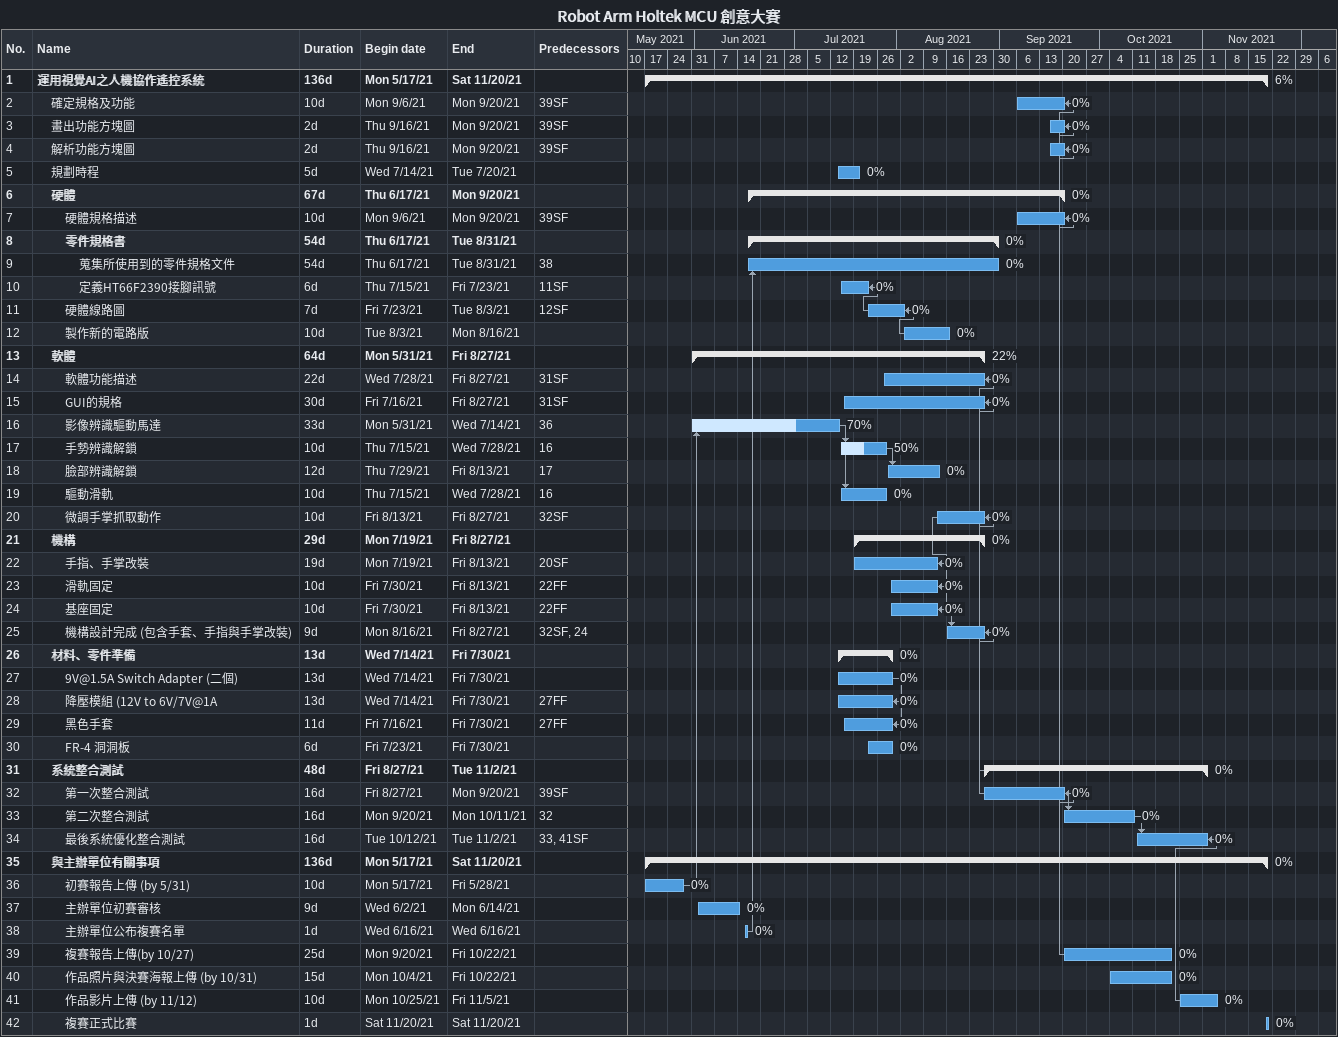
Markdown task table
Robot Arm Holtek MCU 創意大賽

| ID | Level | Task | Duration | Start | Finish | Predecessors | % complete |
|---|---|---|---|---|---|---|---|
| 1 | 1 | **運用視覺AI之人機協作遙控系統** | 136d | 2021-05-17 | 2021-11-20 |  | 6 |
| 2 | 2 | 確定規格及功能 | 10d | 2021-09-06 | 2021-09-20 | 39SF | 0 |
| 3 | 2 | 畫出功能方塊圖 | 2d | 2021-09-16 | 2021-09-20 | 39SF | 0 |
| 4 | 2 | 解析功能方塊圖 | 2d | 2021-09-16 | 2021-09-20 | 39SF | 0 |
| 5 | 2 | 規劃時程 | 5d | 2021-07-14 | 2021-07-20 |  | 0 |
| 6 | 2 | **硬體** | 67d | 2021-06-17 | 2021-09-20 |  | 0 |
| 7 | 3 | 硬體規格描述 | 10d | 2021-09-06 | 2021-09-20 | 39SF | 0 |
| 8 | 3 | **零件規格書** | 54d | 2021-06-17 | 2021-08-31 |  | 0 |
| 9 | 4 | 蒐集所使用到的零件規格文件 | 54d | 2021-06-17 | 2021-08-31 | 38 | 0 |
| 10 | 4 | 定義HT66F2390接腳訊號 | 6d | 2021-07-15 | 2021-07-23 | 11SF | 0 |
| 11 | 3 | 硬體線路圖 | 7d | 2021-07-23 | 2021-08-03 | 12SF | 0 |
| 12 | 3 | 製作新的電路版 | 10d | 2021-08-03 | 2021-08-16 |  | 0 |
| 13 | 2 | **軟體** | 64d | 2021-05-31 | 2021-08-27 |  | 22 |
| 14 | 3 | 軟體功能描述 | 22d | 2021-07-28 | 2021-08-27 | 31SF | 0 |
| 15 | 3 | GUI的規格 | 30d | 2021-07-16 | 2021-08-27 | 31SF | 0 |
| 16 | 3 | 影像辨識驅動馬達 | 33d | 2021-05-31 | 2021-07-14 | 36 | 70 |
| 17 | 3 | 手勢辨識解鎖 | 10d | 2021-07-15 | 2021-07-28 | 16 | 50 |
| 18 | 3 | 臉部辨識解鎖 | 12d | 2021-07-29 | 2021-08-13 | 17 | 0 |
| 19 | 3 | 驅動滑軌 | 10d | 2021-07-15 | 2021-07-28 | 16 | 0 |
| 20 | 3 | 微調手掌抓取動作 | 10d | 2021-08-13 | 2021-08-27 | 32SF | 0 |
| 21 | 2 | **機構** | 29d | 2021-07-19 | 2021-08-27 |  | 0 |
| 22 | 3 | 手指、手掌改裝 | 19d | 2021-07-19 | 2021-08-13 | 20SF | 0 |
| 23 | 3 | 滑軌固定 | 10d | 2021-07-30 | 2021-08-13 | 22FF | 0 |
| 24 | 3 | 基座固定 | 10d | 2021-07-30 | 2021-08-13 | 22FF | 0 |
| 25 | 3 | 機構設計完成 (包含手套、手指與手掌改裝) | 9d | 2021-08-16 | 2021-08-27 | 32SF, 24 | 0 |
| 26 | 2 | **材料、零件準備** | 13d | 2021-07-14 | 2021-07-30 |  | 0 |
| 27 | 3 | 9V@1.5A Switch Adapter (二個) | 13d | 2021-07-14 | 2021-07-30 |  | 0 |
| 28 | 3 | 降壓模組 (12V to 6V/7V@1A | 13d | 2021-07-14 | 2021-07-30 | 27FF | 0 |
| 29 | 3 | 黑色手套 | 11d | 2021-07-16 | 2021-07-30 | 27FF | 0 |
| 30 | 3 | FR-4 洞洞板 | 6d | 2021-07-23 | 2021-07-30 |  | 0 |
| 31 | 2 | **系統整合測試** | 48d | 2021-08-27 | 2021-11-02 |  | 0 |
| 32 | 3 | 第一次整合測試 | 16d | 2021-08-27 | 2021-09-20 | 39SF | 0 |
| 33 | 3 | 第二次整合測試 | 16d | 2021-09-20 | 2021-10-11 | 32 | 0 |
| 34 | 3 | 最後系統優化整合測試 | 16d | 2021-10-12 | 2021-11-02 | 33, 41SF | 0 |
| 35 | 2 | **與主辦單位有關事項** | 136d | 2021-05-17 | 2021-11-20 |  | 0 |
| 36 | 3 | 初賽報告上傳 (by 5/31) | 10d | 2021-05-17 | 2021-05-28 |  | 0 |
| 37 | 3 | 主辦單位初賽審核 | 9d | 2021-06-02 | 2021-06-14 |  | 0 |
| 38 | 3 | 主辦單位公布複賽名單 | 1d | 2021-06-16 | 2021-06-16 |  | 0 |
| 39 | 3 | 複賽報告上傳(by 10/27) | 25d | 2021-09-20 | 2021-10-22 |  | 0 |
| 40 | 3 | 作品照片與決賽海報上傳 (by 10/31) | 15d | 2021-10-04 | 2021-10-22 |  | 0 |
| 41 | 3 | 作品影片上傳 (by 11/12) | 10d | 2021-10-25 | 2021-11-05 |  | 0 |
| 42 | 3 | 複賽正式比賽 | 1d | 2021-11-20 | 2021-11-20 |  | 0 |
